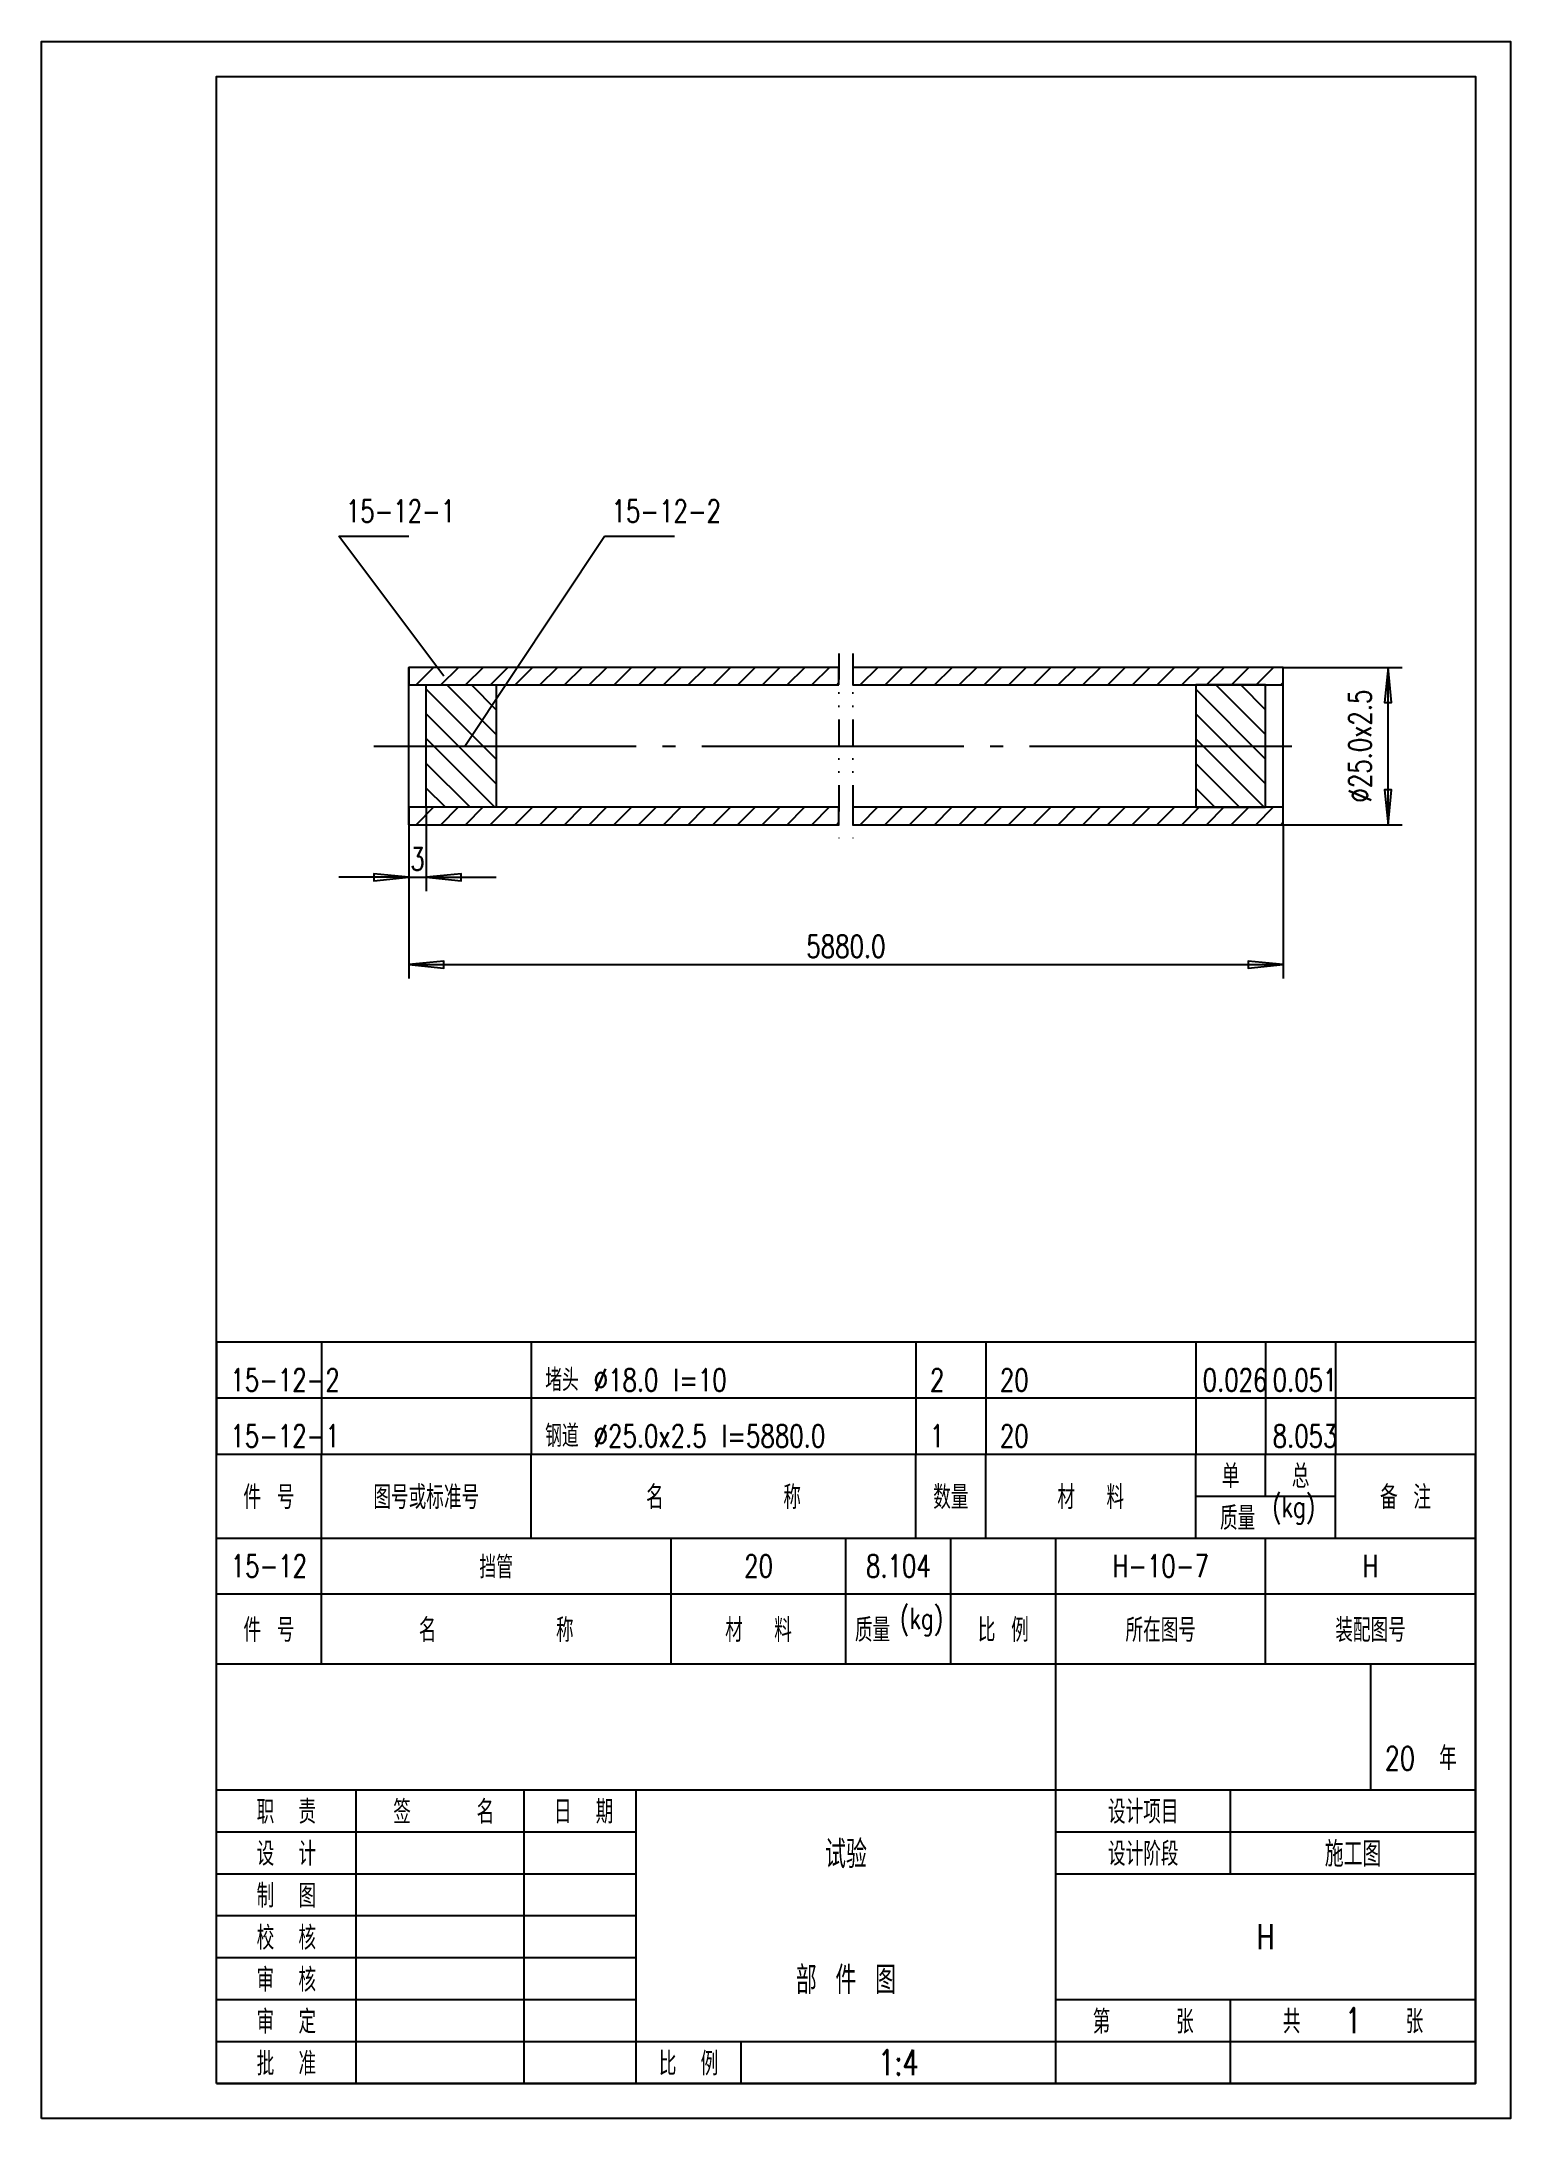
# Model space of a CAD drawing. Extents: x -100 to 740, y -20 to 1168.
import ezdxf
from ezdxf.enums import TextEntityAlignment as Align

# ---------------------------------------------------------------- set-up
doc = ezdxf.new("R2010")
doc.units = 0
doc.header["$LTSCALE"] = 30
doc.header["$MEASUREMENT"] = 0
doc.linetypes.add('CENTER', pattern=[6.25, 5, -0.5, 0.25, -0.5])
doc.linetypes.add('DIVIDE', pattern=[1.25, 0.5, -0.25, 0, -0.25, 0, -0.25])
for name, color, linetype in [('1', 2, 'CONTINUOUS'), ('2', 1, 'CONTINUOUS'), ('4', 2, 'CENTER'), ('6', 6, 'DIVIDE')]:
    doc.layers.add(name, color=color, linetype=linetype)
doc.styles.add('HZ', font='txt', dxfattribs={"width": 0.75, "bigfont": 'hztxt'})
doc.styles.get("Standard").update_dxf_attribs({"font": 'simplex', "width": 0.75, "bigfont": 'hztxt'})

# ---------------------------------------------------------------- blocks, each defined once
blk = doc.blocks.new('BT3')
at = {"layer": '1'}
for p, q in [((-165, 0), (-165, 18)), ((-115, 0), (-115, 18)), ((-90, 0), (-90, 18)), ((-75, 0), (-75, 18)), ((-60, 0), (-60, 18)), ((-30, 0), (-30, 18)), ((-180, 10), (0, 10))]:
    blk.add_line(p, q, dxfattribs=at)
at = {"layer": '2'}
for p, q in [((-180, 18), (0, 18)), ((-180, 18), (0, 18)), ((-180, 0), (-180, 18)), ((0, 0), (0, 18)), ((-180, 0), (0, 0))]:
    blk.add_line(p, q, dxfattribs=at)
at = {"layer": '1', "style": 'HZ', "width": 0.75}
for s, p in [('件 号', (-172.5, 5)), ('名       称', (-140, 5)), ('材  料', (-102.5, 5)), ('质量', (-86.2, 5)), ('比 例', (-67.5, 5)), ('所在图号', (-45, 5)), ('装配图号', (-15, 5))]:
    blk.add_text(s, height=3.36, dxfattribs=at).set_placement(p, align=Align.MIDDLE)
blk.add_text('(kg)', height=3, dxfattribs=at).set_placement((-79.2, 5), align=Align.CENTER)
blk = doc.blocks.new('BT4')
at = {"layer": '1'}
for p, q in [((-180, 12), (0, 12)), ((-165, 0), (-165, 12)), ((-135, 0), (-135, 12)), ((-80, 0), (-80, 12)), ((-70, 0), (-70, 12)), ((-40, 0), (-40, 12)), ((-30, 6), (-30, 12)), ((-20, 0), (-20, 12)), ((-40, 6), (-20, 6))]:
    blk.add_line(p, q, dxfattribs=at)
at = {"layer": '2'}
for p, q in [((-180, 0), (-180, 12)), ((0, 0), (0, 12)), ((-180, 0), (0, 0)), ((-180, 0), (0, 0))]:
    blk.add_line(p, q, dxfattribs=at)
at = {"layer": '1', "style": 'HZ', "width": 0.75}
for s, p in [('单', (-35, 9)), ('总', (-25, 9)), ('件 号', (-172.5, 6)), ('图号或标准号', (-150, 6)), ('名       称', (-107.5, 6)), ('数量', (-75, 6)), ('材  料', (-55, 6)), ('备 注', (-10, 6)), ('质量', (-34, 3))]:
    blk.add_text(s, height=3.36, dxfattribs=at).set_placement(p, align=Align.MIDDLE)
blk.add_text('(kg)', height=3, dxfattribs=at).set_placement((-26, 3), align=Align.CENTER)

msp = doc.modelspace()

# ---------------------------------------------------------------- linework, layer by layer
at = {"layer": '1'}
for p, q in [((130, 805), (70, 885)), ((70, 885), (110, 885)), ((142, 765), (222, 885)), ((222, 885), (262, 885)), ((124.2, 810), (114.2, 800)), ((128.4, 800), (138.4, 810)), ((152.5, 810), (142.5, 800)), ((156.7, 800), (166.7, 810)), ((180.8, 810), (170.8, 800)), ((185, 800), (195, 810)), ((209.1, 810), (199.1, 800)), ((213.2, 800), (223.2, 810)), ((237.4, 810), (227.4, 800)), ((241.5, 800), (251.5, 810)), ((265.7, 810), (255.7, 800)), ((269.8, 800), (279.8, 810)), ((294, 810), (284, 800)), ((298.1, 800), (308.1, 810)), ((322.2, 810), (312.2, 800)), ((326.4, 800), (336.4, 810)), ((350.5, 810), (340.5, 800)), ((378.2, 810), (368.2, 800)), ((382.4, 800), (392.4, 810)), ((406.5, 810), (396.5, 800)), ((410.7, 800), (420.7, 810)), ((434.8, 810), (424.8, 800)), ((439, 800), (449, 810)), ((463.1, 810), (453.1, 800)), ((467.2, 800), (477.2, 810)), ((491.4, 810), (481.4, 800)), ((495.5, 800), (505.5, 810)), ((519.7, 810), (509.7, 800)), ((523.8, 800), (533.8, 810)), ((547.9, 810), (537.9, 800)), ((552.1, 800), (562.1, 810)), ((576.2, 810), (566.2, 800)), ((580.4, 800), (590.4, 810)), ((604.5, 810), (594.5, 800)), ((610, 810), (678, 810)), ((670, 720), (670, 810)), ((160, 757.5), (120, 797.5)), ((131.7, 800), (160, 771.7)), ((160, 785.8), (145.8, 800)), ((354.7, 800), (356, 801.3)), ((600, 757.5), (560, 797.5)), ((571.6, 800), (600, 771.6)), ((600, 785.8), (585.8, 800)), ((608.7, 800), (610, 801.3)), ((120, 783.4), (160, 743.4)), ((560, 783.4), (600, 743.4)), ((159.3, 730), (120, 769.3)), ((599.2, 730), (560, 769.2)), ((120, 755.1), (145.1, 730)), ((560, 755.1), (585.1, 730)), ((131, 730), (120, 741)), ((570.9, 730), (560, 740.9)), ((110, 730), (110, 682)), ((124.2, 730), (114.2, 720)), ((120, 730), (120, 682)), ((128.3, 720), (138.3, 730)), ((152.4, 730), (142.4, 720)), ((156.6, 720), (166.6, 730)), ((180.7, 730), (170.7, 720)), ((184.9, 720), (194.9, 730)), ((209, 730), (199, 720)), ((213.1, 720), (223.1, 730)), ((237.3, 730), (227.3, 720)), ((241.4, 720), (251.4, 730)), ((265.6, 730), (255.6, 720)), ((269.7, 720), (279.7, 730)), ((293.9, 730), (283.9, 720)), ((298, 720), (308, 730)), ((322.1, 730), (312.1, 720)), ((326.3, 720), (336.3, 730)), ((350.4, 730), (340.4, 720)), ((378.1, 730), (368.1, 720)), ((382.3, 720), (392.3, 730)), ((406.4, 730), (396.4, 720)), ((410.6, 720), (420.6, 730)), ((434.7, 730), (424.7, 720)), ((438.9, 720), (448.9, 730)), ((463, 730), (453, 720)), ((467.1, 720), (477.1, 730)), ((491.3, 730), (481.3, 720)), ((495.4, 720), (505.4, 730)), ((519.6, 730), (509.6, 720)), ((523.7, 720), (533.7, 730)), ((547.8, 730), (537.8, 720)), ((552, 720), (562, 730)), ((576.1, 730), (566.1, 720)), ((580.3, 720), (590.3, 730)), ((604.4, 730), (594.4, 720)), ((110, 720), (110, 632)), ((354.6, 720), (356, 721.4)), ((608.6, 720), (610, 721.4)), ((610, 720), (610, 632)), ((610, 720), (678, 720)), ((110, 690), (120, 690)), ((110, 640), (610, 640)), ((720, 424), (0, 424)), ((60, 424), (60, 360)), ((180, 424), (180, 360)), ((400, 424), (400, 360)), ((440, 424), (440, 360)), ((560, 424), (560, 360)), ((600, 424), (600, 360)), ((640, 424), (640, 360)), ((720, 392), (0, 392)), ((60, 392), (60, 360)), ((180, 392), (180, 360)), ((400, 392), (400, 360)), ((440, 392), (440, 360)), ((560, 392), (560, 360)), ((600, 392), (600, 360)), ((640, 392), (640, 360)), ((480, 0), (480, 240)), ((660, 240), (660, 168)), ((0, 168), (720, 168)), ((80, 0), (80, 168)), ((175.9, 0), (175.9, 168)), ((240, 0), (240, 168)), ((580, 120), (580, 168)), ((0, 144), (240, 144)), ((480, 144), (720, 144)), ((0, 120), (240, 120)), ((480, 120), (720, 120)), ((0, 96), (240, 96)), ((0, 72), (240, 72)), ((0, 48), (240, 48)), ((480, 48), (720, 48)), ((580, 0), (580, 48)), ((0, 24), (720, 24)), ((300, 0), (300, 24))]:
    msp.add_line(p, q, dxfattribs=at)
msp.add_lwpolyline([(-100, -20), (-100, 1168), (740, 1168), (740, -20)], close=True, dxfattribs=at)
for points in [[(670, 810), (668, 790), (672, 790), (670, 810)], [(670, 720), (672, 740), (668, 740), (670, 720)], [(110, 690), (90, 692), (90, 688), (110, 690), (70, 690)], [(120, 690), (140, 688), (140, 692), (120, 690), (160, 690)], [(110, 640), (130, 638), (130, 642), (110, 640)], [(610, 640), (590, 642), (590, 638), (610, 640)]]:
    msp.add_lwpolyline(points, dxfattribs=at)
for points in [[(670, 810), (668, 790), (672, 790), (670, 810)], [(670, 720), (672, 740), (668, 740), (670, 720)], [(110, 690), (90, 692), (90, 688), (110, 690)], [(120, 690), (140, 688), (140, 692), (120, 690)], [(110, 640), (130, 638), (130, 642), (110, 640)], [(610, 640), (590, 642), (590, 638), (610, 640)]]:
    msp.add_solid(points, dxfattribs=at)
at = {"layer": '2'}
for p, q in [((110, 720), (110, 810)), ((610, 720), (610, 810)), ((0, 424), (0, 360)), ((0, 392), (0, 360)), ((0, 240), (720, 240)), ((0, 0), (0, 240)), ((720, 0), (720, 240)), ((0, 0), (720, 0))]:
    msp.add_line(p, q, dxfattribs=at)
for points in [[(0, 0), (0, 1148), (720, 1148), (720, 0)], [(356, 800), (356, 810), (110, 810), (110, 800)], [(610, 800), (610, 810), (364, 810), (364, 800)], [(120, 730), (120, 800), (160, 800), (160, 730)], [(600, 730), (600, 800), (560, 800), (560, 730)], [(356, 720), (356, 730), (110, 730), (110, 720)], [(610, 720), (610, 730), (364, 730), (364, 720)]]:
    msp.add_lwpolyline(points, close=True, dxfattribs=at)
at = {"layer": '4'}
msp.add_line((90, 765), (630, 765), dxfattribs=at)
at = {"layer": '6'}
for p, q in [((356, 818), (356, 712)), ((364, 818), (364, 712))]:
    msp.add_line(p, q, dxfattribs=at)

# ---------------------------------------------------------------- block references
at = {"layer": '1', "xscale": 4, "yscale": 4, "zscale": 4}
for name, p in [('BT4', (720, 312)), ('BT3', (720, 240))]:
    msp.add_blockref(name, p, dxfattribs=at)

# ---------------------------------------------------------------- texts
at = {"layer": '1', "style": 'HZ', "width": 0.75}
for s, p in [('15-12-1', (74, 893)), ('15-12-2', (226, 893)), ('15-12-2', (8, 396)), ('堵头 %%c18.0 l=10', (188, 396)), ('2', (408, 396)), ('20', (448, 396)), ('0.026', (564, 396)), ('0.051', (604, 396)), ('15-12-1', (8, 364)), ('钢道 %%c25.0x2.5 l=5880.0', (188, 364)), ('1', (408, 364)), ('20', (448, 364)), ('8.053', (604, 364))]:
    msp.add_text(s, height=12.8, dxfattribs=at).set_placement(p)
msp.add_text('%%c25.0x2.5', height=12.8, rotation=90, dxfattribs=at).set_placement((654, 765), align=Align.MIDDLE)
for s, p in [('3', (115, 694)), ('5880.0', (360, 644))]:
    msp.add_text(s, height=12.8, dxfattribs=at).set_placement(p, align=Align.CENTER)
for s, height, p in [('15-12', 12.8, (30, 296)), ('挡管', 12.8, (160, 296)), ('20', 12.8, (310, 296)), ('8.104', 12.8, (390, 296)), ('H-10-7', 12.8, (540, 296)), ('H', 12.8, (660, 296)), ('试验', 16, (360, 132)), ('施工图', 14.4, (650, 132)), ('H', 14.4, (600, 84)), ('部 件 图', 16, (360, 60)), ('1', 14.4, (650, 36)), ('1:4', 14.4, (390, 12))]:
    msp.add_text(s, height=height, dxfattribs=at).set_placement(p, align=Align.MIDDLE)
at = {"layer": '1', "width": 0.75}
for s, p in [('20  年', (688.7, 186.7)), ('职  责', (40, 156)), ('签     名', (130, 156)), ('日  期', (210, 156)), ('设计项目', (530, 156)), ('设  计', (40, 132)), ('设计阶段', (530, 132)), ('制  图', (40, 108)), ('校  核', (40, 84)), ('审  核', (40, 60)), ('审  定', (40, 36)), ('第     张', (530, 36)), ('共        张', (650, 36)), ('批  准', (40, 12)), ('比  例', (270, 12))]:
    msp.add_text(s, height=13.44, dxfattribs=at).set_placement(p, align=Align.MIDDLE)

doc.saveas('drawing.dxf')
